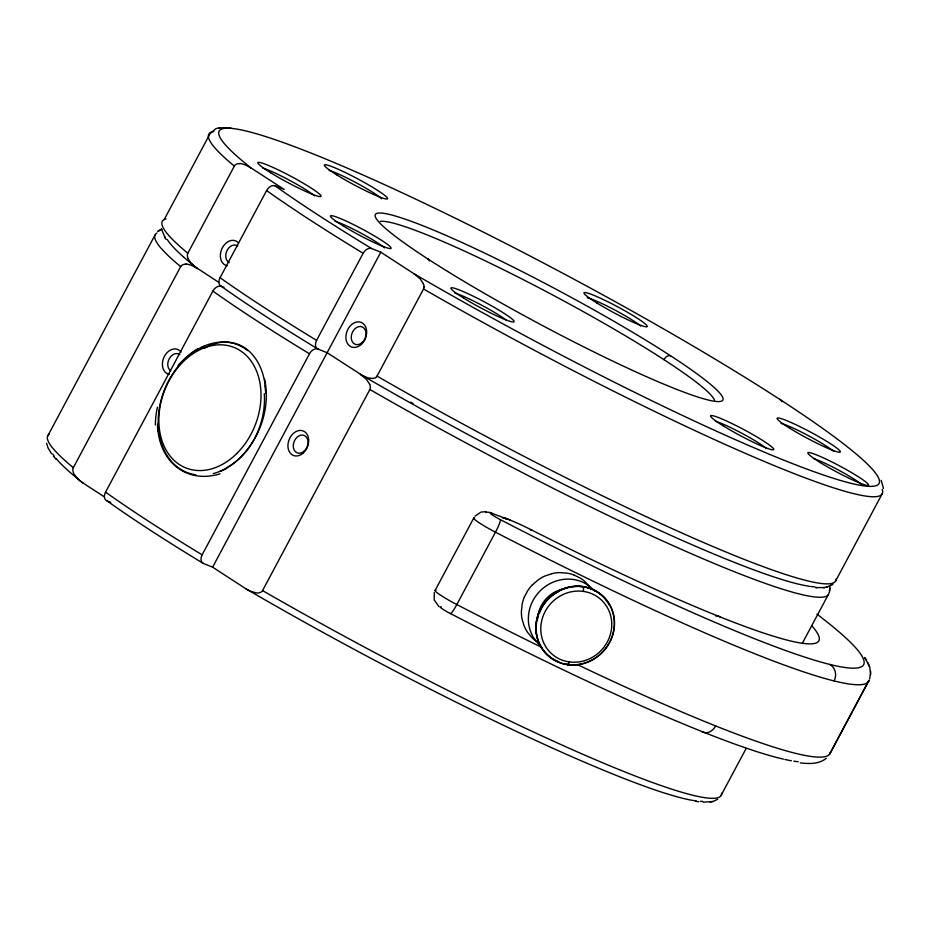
<?xml version="1.0" encoding="UTF-8"?>
<svg xmlns="http://www.w3.org/2000/svg" width="930" height="930" viewBox="0 0 930 930"><rect width="100%" height="100%" fill="white"/><g stroke="black" fill="none" stroke-linecap="round" stroke-linejoin="round"><path stroke-width="1.4" d="M869.62 678.923L870.538 673.436M870.538 672.75L869.608 666.81L865.121 658.149M829.339 592.387L829.827 588.969M434.275 592.398L434.194 599.931L438.948 606.592M829.63 590.934L829.618 586.342M524.346 597.037L527.787 590.573A39.362 37.898 -41.4 0 1 532.541 584.656M830.211 753.184L869.062 680.225L829.421 754.439M47.604 436.217L154.961 235.151M164.203 219.55L210.726 132.432M185.314 264.294A9.486 7.091 -68.2 0 0 182.199 265.004L182.036 265.155A3.615 2.697 -68.2 0 0 180.664 266.619L73.319 467.685A381.684 37.247 28.1 0 1 49.348 434.205M239.824 163.692L238.998 163.703A9.486 7.091 -68.2 0 0 235.871 164.482L235.72 164.633A3.615 2.697 -68.2 0 0 234.337 166.098L187.837 253.227A381.684 37.247 28.1 0 1 166.017 218.876M221.294 286.335A7.8 5.127 -57 0 0 212.877 291.078L105.567 492.144A381.684 37.247 28.1 0 0 202.124 554.85A7.8 5.127 -57 0 0 203.356 563.441M202.124 554.85L309.469 353.795A381.684 37.247 28.1 0 1 212.924 291.102M317.874 348.983A7.8 5.127 -57 0 1 316.584 340.368L363.153 253.274A7.8 5.127 -57 0 1 371.523 248.508L380.8 252.181L414.699 274.211L420.232 278.954L423.382 283.731M105.52 492.133A7.8 5.127 -57 0 0 106.811 500.747A374.058 36.502 28.1 0 0 203.345 563.464L212.621 567.172L380.8 252.181M212.621 567.172L245.834 588.748A58.509 43.745 -68.2 0 0 250.182 591.143L256.32 592.91A16.356 12.229 -68.2 0 0 259.063 592.84L260.691 592.294A3.929 2.941 -68.2 0 0 262.551 590.585L369.873 389.496A3.615 2.697 -68.2 0 0 370.361 387.473A8.847 6.615 -68.2 0 0 369.663 384.299M375.662 377.545A3.615 2.697 -68.2 0 0 377.045 376.104L423.545 288.974A3.615 2.697 -68.2 0 0 424.034 286.94M473.707 518.138L435.054 590.527M720.773 795.952L746.104 748.545M802.23 643.455L828.246 594.758M835.582 581.087L882.105 493.958M475.009 516.127L480.984 512.093L486.227 511.593M532.553 584.679L538.435 579.716A39.502 37.688 -41.3 0 1 545.027 575.961L551.967 573.694M210.273 133.42L215.958 128.572L220.27 127.736M826.235 758.299C819.098 764.332 809.054 763.879 800.335 762.879M160.448 229.71L157.844 231.407L161.82 229.14M830.42 585.575L833.036 584.18M717.716 799.242L712.892 801.509L703.196 802.206M816.982 587.597L815.529 587.586L824.55 587.597L827.363 586.76M826.003 587.318L831.792 585.005M710.043 802.055L712.892 801.509M372.791 378.475L368.292 377.987L362.816 375.743L327.127 352.714L317.862 349.017A374.058 36.502 28.1 0 1 221.305 286.312A7.8 5.127 -57 0 1 220.026 277.675M185.326 264.225L186.14 264.225M823.073 587.586L824.55 587.597M218.782 127.724L230.849 127.91M696.082 801.393L698.651 801.776M485.716 512.5A12.218 9.916 -69.7 0 1 492.249 513.465L507.524 519.103A45.035 4.394 28.1 0 1 531.762 530.065A395.041 38.548 28.1 0 0 811.902 625.902M266.55 190.545A7.8 5.127 -57 0 1 274.966 185.814L284.255 189.488L251.03 167.912A374.058 36.502 28.1 0 1 497.411 239.219A374.058 36.502 28.1 0 1 876.63 485.483A374.058 36.502 28.1 0 1 414.024 273.757M221.305 286.312L223.956 287.37M573.856 574.938L580.099 577.995A39.362 36.549 -34.5 0 1 585.691 582.366L589.248 586.377M106.799 500.77L110.775 502.351M188 258.47L190.569 262.574L194.998 266.771L218.713 282.313M74.458 474.812L78.283 479.357A57.335 42.873 -68.2 0 0 82.851 482.891L104.207 496.771M53.545 456.386L56.044 459.269M864.644 657.475L866.446 660.091M51.522 453.759L48.069 447.993L46.605 443.273M164.633 236.743L166.028 239.301M369.698 384.264L366.257 379.161L360.352 374.29A374.058 36.502 28.1 0 0 809.519 586.307M867.795 662.474L869.608 666.81M161.309 228.617L165.203 238.092M881.175 480.322L883.5 488.436M870.538 671.053L870.538 675.134M829.816 587.481L829.816 588.516M814.785 586.853A374.058 36.502 28.1 0 1 810.739 586.47M197.358 268.445A374.058 36.502 28.1 0 1 167.226 239.487M309.423 353.772A7.8 5.127 -57 0 1 317.839 349.041M186.221 263.946A44.489 33.259 -68.2 0 1 197.218 268.677M335.067 221.294A30.539 2.976 28.1 0 1 361.107 233.221A30.539 2.976 28.1 0 1 384.567 247.88M371.535 248.484A374.058 36.502 28.1 0 1 274.989 185.791M239.894 163.424A44.489 33.259 -68.2 0 1 250.902 168.144M813.518 458.478A30.539 2.976 28.1 0 1 839.569 470.65A30.539 2.976 28.1 0 1 862.04 484.774M882.198 489.331A381.684 37.247 28.1 0 1 423.545 288.974M363.153 253.274A381.684 37.247 28.1 0 1 266.596 190.569L220.085 277.698A381.684 37.247 28.1 0 0 316.63 340.392M234.348 166.11A381.684 37.247 28.1 0 1 213.9 131.479M779.782 399.377A7.638 5.01 -57 0 1 781.816 401.609M423.336 283.766A8.847 6.615 -68.2 0 1 424.103 286.928M375.674 377.627A8.847 6.615 -68.2 0 1 372.802 378.417M836.151 578.727A381.684 37.247 28.1 0 1 377.022 376.092M187.814 253.216A3.615 2.697 -68.2 0 0 187.349 255.262A8.847 6.615 -68.2 0 0 188.046 258.435M663.939 359.631A6.103 4.011 -57 0 1 670.565 355.783M380.219 221.433A190.848 18.623 28.1 0 1 556.721 297.147A190.848 18.623 28.1 0 1 714.6 400.4M427.626 258.796A6.103 4.011 -57 0 1 429.358 260.911M329.174 170.399A31.969 3.116 28.1 0 1 357.457 183.454A31.969 3.116 28.1 0 1 381.579 198.799M262.632 167.993A31.969 3.116 28.1 0 1 289.893 180.49A31.969 3.116 28.1 0 1 314.445 195.835M227.176 265.782A13.206 9.87 -68.2 0 1 222.2 248.124A13.206 9.87 -68.2 0 1 238.592 242.963M229.175 262.574A9.381 7.022 -68.2 0 1 227.106 250.379A9.381 7.022 -68.2 0 1 237.731 245.973M413.094 403.539A61.066 5.964 28.1 0 1 410.665 402.155M454.84 293.159A31.969 3.116 28.1 0 1 480.926 304.784A31.969 3.116 28.1 0 1 506.815 320.618M715.356 421.197A31.969 3.116 28.1 0 1 741.594 433.136A31.969 3.116 28.1 0 1 766.46 448.411M781.014 423.371A31.969 3.116 28.1 0 1 808.135 435.542A31.969 3.116 28.1 0 1 833.722 451.445M587.179 297.821A31.969 3.116 28.1 0 1 614.009 309.597A31.969 3.116 28.1 0 1 640.631 326.046M828.921 593.177A381.684 37.247 28.1 0 1 369.873 389.496M180.676 266.631A381.684 37.247 28.1 0 1 157.054 232.953M435.996 590.271A22.901 2.232 28.1 0 0 456.828 604.547A458.025 44.698 28.1 0 0 541.725 647.361M441.39 607.023A10.683 1.046 28.1 0 0 441.576 608.348A10.683 1.046 28.1 0 0 450.283 613.486A12.218 1.558 -62.6 0 0 456.828 604.547L495.469 532.169A12.218 1.558 -62.6 0 0 500.375 519.661A10.683 1.046 28.1 0 1 491.331 514.267A10.683 1.046 28.1 0 1 492.249 513.465M830.49 752.265A458.025 44.698 28.1 0 1 577.437 664.625M798.242 761.728A445.807 43.501 28.1 0 1 793.825 761.159M791.418 760.775A445.807 43.501 28.1 0 1 784.827 759.45M783.409 759.136A445.807 43.501 28.1 0 1 450.283 613.486M715.647 725.923A12.218 9.137 -68.2 0 1 702.197 731.631M474.649 517.894A22.901 2.232 28.1 0 0 495.469 532.169A458.025 44.698 28.1 0 0 868.969 680.528M536.401 641.328A39.362 37.177 -59.8 0 1 532.227 637.887L527.531 632.295A39.502 37.409 -54.8 0 1 524.125 625.878L522.044 619.089A39.502 37.7 -47.3 0 1 521.393 611.731L522.125 604.221A39.362 37.851 -42.1 0 1 524.357 597.048M551.955 573.624A39.502 37.13 -38.5 0 1 559.372 572.613L566.823 573.101A39.362 36.596 -34.9 0 1 573.856 574.914M816.935 614.137A445.807 43.501 28.1 0 1 500.375 519.661M829.955 664.462A12.218 11.346 -76.1 0 1 834.082 680.934M530.367 530.123A12.218 2.755 -63.2 0 1 531.762 530.065M715.554 615.893A12.218 9.137 -68.2 0 1 720.192 616.962M502.526 517.894A12.218 9.916 -69.7 0 1 507.524 519.103M505.653 519.091A12.218 9.137 -68.2 0 1 510.279 520.161M541.016 646.152A38.548 36.212 -46.3 0 1 539.877 591.166A38.548 36.212 -46.3 0 1 594.782 591.282M537.68 618.775A30.911 29.039 -46.3 0 1 563.708 588.888M567.393 664.508A3.813 1.081 -82.1 0 1 567.091 663.881M558.791 661.742A40.176 37.735 -46.3 0 1 546.549 600.164A40.176 37.735 -46.3 0 1 609.383 605.256M539.458 612.963A36.026 33.84 -46.3 0 1 558.686 591.503M582.447 586.551A3.813 1.081 -82.1 0 1 582.866 586.621M583.052 586.807A3.813 1.081 -82.1 0 1 583.273 591.375M569.265 661.916A3.813 1.081 -82.1 0 1 567.591 664.694M195.753 474.8A68.704 51.371 -68.2 0 1 165.121 388.217A68.704 51.371 -68.2 0 1 247.647 350.575M264.573 379.184A68.704 51.371 -68.2 0 1 213.203 473.626M264.829 385.95A69.262 54.056 -74.9 0 1 265.782 393.402M264.306 393.75A68.39 54.661 -73.4 0 1 226.292 468.092M198.346 349.587A69.262 47.407 -70.8 0 1 203.949 346.332M155.38 424.975A68.39 47.116 -64 0 1 157.414 407.212M178.037 365.664A68.39 47.116 -64 0 1 198.16 348.599M204.344 348.262A68.495 47.942 -73.1 0 1 265.259 385.764M721.634 793.185A381.684 37.247 28.1 0 1 262.516 590.55M702.627 801.369A374.058 36.502 28.1 0 1 700.278 801.311M696.233 800.928A374.058 36.502 28.1 0 1 245.834 588.748M82.851 482.891A374.058 36.502 28.1 0 1 55.951 458.351M54.335 456.305A374.058 36.502 28.1 0 1 52.708 453.945M73.284 467.662A3.929 2.941 -68.2 0 0 72.866 470.278L73.11 471.824A15.81 11.823 -68.2 0 0 74.481 474.788M170.748 370.884A9.381 7.022 -68.2 0 1 169.295 358.631A9.381 7.022 -68.2 0 1 179.769 354.551M169.214 374.348A13.206 9.87 -68.2 0 1 164.447 356.283A13.206 9.87 -68.2 0 1 181.083 352.11M183.489 257.04A57.253 5.592 28.1 0 1 183.431 256.541M226.432 468.615A69.262 55.695 -65.1 0 1 219.84 471.429M220.003 473.812A68.495 54.068 -62.5 0 1 158.054 431.241M157.775 431.381A69.262 49.092 -62.3 0 1 157.6 424.15M342.682 225.618A34.352 3.348 28.1 0 0 390.914 248.45A34.352 3.348 28.1 0 0 348.727 222.282A34.352 3.348 28.1 0 0 342.682 225.618M820.155 462.512A34.352 3.348 28.1 0 0 868.399 485.344A34.352 3.348 28.1 0 0 826.212 459.176A34.352 3.348 28.1 0 0 820.155 462.512M447.551 271.397A196.951 19.216 28.1 0 0 722.203 400.76A196.951 19.216 28.1 0 0 477.532 249.717A196.951 19.216 28.1 0 0 447.551 271.397M337.148 175.119A35.782 3.488 28.1 0 0 387.403 198.915A35.782 3.488 28.1 0 0 343.449 171.643A35.782 3.488 28.1 0 0 337.148 175.119M270.607 172.713A35.782 3.488 28.1 0 0 320.862 196.509A35.782 3.488 28.1 0 0 276.908 169.237A35.782 3.488 28.1 0 0 270.607 172.713M361.119 344.553A13.206 9.87 -68.2 0 0 361.828 322.675A13.206 9.87 -68.2 0 0 345.89 336.695A13.206 9.87 -68.2 0 0 361.119 344.553M362.072 342.624A9.381 7.022 -68.2 0 0 362.572 327.069A9.381 7.022 -68.2 0 0 351.249 337.032A9.381 7.022 -68.2 0 0 362.072 342.624M463.698 298.112A35.782 3.488 28.1 0 0 513.953 321.896A35.782 3.488 28.1 0 0 469.999 294.636A35.782 3.488 28.1 0 0 463.698 298.112M723.342 425.917A35.782 3.488 28.1 0 0 773.597 449.702A35.782 3.488 28.1 0 0 729.643 422.441A35.782 3.488 28.1 0 0 723.342 425.917M789.884 428.323A35.782 3.488 28.1 0 0 840.139 452.108A35.782 3.488 28.1 0 0 796.185 424.847A35.782 3.488 28.1 0 0 789.884 428.323M596.781 302.924A35.782 3.488 28.1 0 0 647.036 326.709A35.782 3.488 28.1 0 0 603.093 299.448A35.782 3.488 28.1 0 0 596.781 302.924M584.831 662.962A40.455 38.002 -46.3 0 0 603.163 596.386A40.455 38.002 -46.3 0 0 537.389 617.334A40.455 38.002 -46.3 0 0 584.831 662.962M585.028 663.148A40.455 38.002 -46.3 0 0 603.361 596.572A40.455 38.002 -46.3 0 0 537.587 617.52A40.455 38.002 -46.3 0 0 585.028 663.148M585.063 660.521A36.642 34.422 -46.3 0 0 601.663 600.234A36.642 34.422 -46.3 0 0 542.097 619.194A36.642 34.422 -46.3 0 0 585.063 660.521M304.098 451.201A9.381 7.022 -68.2 0 0 304.61 435.647A9.381 7.022 -68.2 0 0 293.276 445.61A9.381 7.022 -68.2 0 0 304.098 451.201M303.145 453.119A13.206 9.87 -68.2 0 0 303.854 431.241A13.206 9.87 -68.2 0 0 287.928 445.261A13.206 9.87 -68.2 0 0 303.145 453.119M236.708 453.584A64.891 48.511 -68.2 0 0 234.186 347.495A64.891 48.511 -68.2 0 0 158.867 421.941A64.891 48.511 -68.2 0 0 236.708 453.584"/></g></svg>
